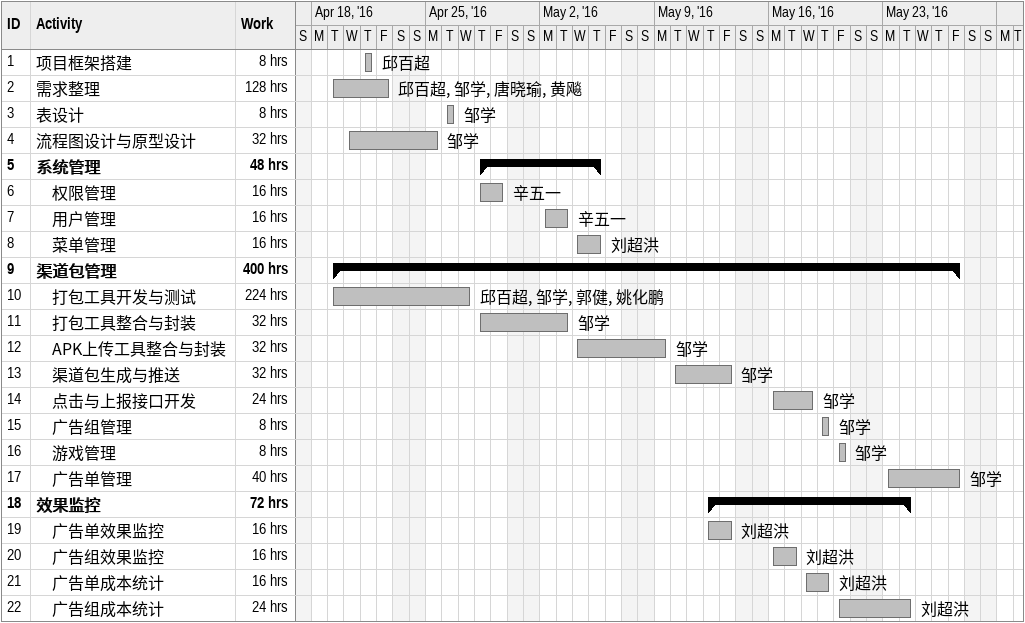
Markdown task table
| ID | Level | Task | Start | Finish | Resources | Work (h) |
|---|---|---|---|---|---|---|
| 1 | 1 | 项目框架搭建 | 2016-04-21 | 2016-04-21 | 邱百超 | 8 |
| 2 | 1 | 需求整理 | 2016-04-19 | 2016-04-22 | 邱百超, 邹学, 唐晓瑜, 黄飚 | 128 |
| 3 | 1 | 表设计 | 2016-04-26 | 2016-04-26 | 邹学 | 8 |
| 4 | 1 | 流程图设计与原型设计 | 2016-04-20 | 2016-04-25 | 邹学 | 32 |
| 5 | 1 | **系统管理** | 2016-04-28 | 2016-05-05 |  | 48 |
| 6 | 2 | 权限管理 | 2016-04-28 | 2016-04-29 | 辛五一 | 16 |
| 7 | 2 | 用户管理 | 2016-05-02 | 2016-05-03 | 辛五一 | 16 |
| 8 | 2 | 菜单管理 | 2016-05-04 | 2016-05-05 | 刘超洪 | 16 |
| 9 | 1 | **渠道包管理** | 2016-04-19 | 2016-05-27 |  | 400 |
| 10 | 2 | 打包工具开发与测试 | 2016-04-19 | 2016-04-27 | 邱百超, 邹学, 郭健, 姚化鹏 | 224 |
| 11 | 2 | 打包工具整合与封装 | 2016-04-28 | 2016-05-03 | 邹学 | 32 |
| 12 | 2 | APK上传工具整合与封装 | 2016-05-04 | 2016-05-09 | 邹学 | 32 |
| 13 | 2 | 渠道包生成与推送 | 2016-05-10 | 2016-05-13 | 邹学 | 32 |
| 14 | 2 | 点击与上报接口开发 | 2016-05-16 | 2016-05-18 | 邹学 | 24 |
| 15 | 2 | 广告组管理 | 2016-05-19 | 2016-05-19 | 邹学 | 8 |
| 16 | 2 | 游戏管理 | 2016-05-20 | 2016-05-20 | 邹学 | 8 |
| 17 | 2 | 广告单管理 | 2016-05-23 | 2016-05-27 | 邹学 | 40 |
| 18 | 1 | **效果监控** | 2016-05-12 | 2016-05-24 |  | 72 |
| 19 | 2 | 广告单效果监控 | 2016-05-12 | 2016-05-13 | 刘超洪 | 16 |
| 20 | 2 | 广告组效果监控 | 2016-05-16 | 2016-05-17 | 刘超洪 | 16 |
| 21 | 2 | 广告单成本统计 | 2016-05-18 | 2016-05-19 | 刘超洪 | 16 |
| 22 | 2 | 广告组成本统计 | 2016-05-20 | 2016-05-24 | 刘超洪 | 24 |
